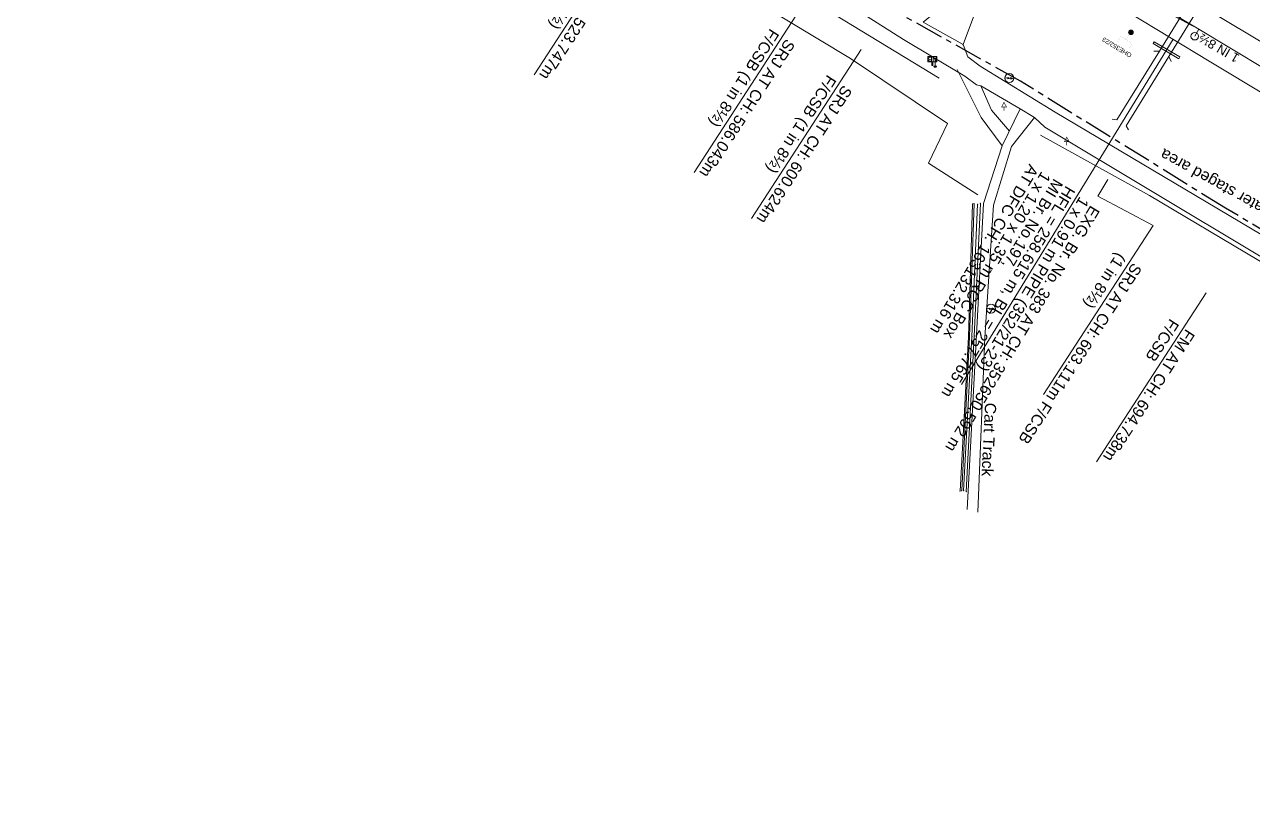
# Model space of a CAD drawing. Header units: metres. Extents: x 593168 to 611286, y 3401475 to 3412398.
# Drawn here: x 600156.6 to 600428.2, y 3407849.9 to 3408023.7 of the extents above; entities that cross this region are included whole.
import ezdxf
from ezdxf.enums import TextEntityAlignment as Align

# ---------------------------------------------------------------- set-up
doc = ezdxf.new("R2010")
doc.units = ezdxf.units.M
doc.header["$MEASUREMENT"] = 0
doc.linetypes.add('CENTER', pattern=[2, 1.25, -0.25, 0.25, -0.25])
for name, color, linetype, lineweight in [('BRIDGE DETAILS PLAN', 7, 'Continuous', 0), ('CANAL BOTTOM', 5, 'Continuous', 0), ('CANAL TOP', 5, 'Continuous', 0), ('Cart Track', 34, 'Continuous', 0), ('Compound Wall', 251, 'Continuous', 0), ("DORAHA STN. SRJ's", 251, 'Continuous', 0), ('Electric Pole', 251, 'Continuous', 0), ('Exg track', 7, 'Continuous', 0), ('Existing IR Track', 143, 'Continuous', 0), ('Fence', 251, 'F-LINE', 0), ('Lamp_Post', 251, 'Continuous', 0), ('Name Board', 251, 'Continuous', 0), ('OHE MAST', 8, 'Continuous', 0), ('OHE MAST TEXT', 8, 'Continuous', 0), ('Pavers', 7, 'Continuous', 0), ('PROPOSED DFCC TRACK', 1, 'Continuous', 0), ('Retaining Wall', 251, 'Continuous', 0), ('Sign Board', 251, 'Continuous', 0), ('Subroad Edge', 34, 'Continuous', 0), ('Water Logged Area', 5, 'Continuous', 0)]:
    doc.layers.add(name, color=color, linetype=linetype, lineweight=lineweight)
doc.layers.add('Existing Railway Boundary', color=7, linetype='CENTER')
doc.styles.add('NB', font='swissbo.ttf', dxfattribs={"height": 1.5})
doc.styles.get("Standard").update_dxf_attribs({"font": 'arial.ttf'})
doc.styles.add('Style-Arial', font='arial.ttf')
doc.linetypes.add('F-LINE', pattern='A,0.6,["X",Standard,S=0.3,R=0,X=0,Y=-0.15],0.1', length=0.7)

# ---------------------------------------------------------------- blocks, each defined once
blk = doc.blocks.new('EP')
blk.add_hatch(color=8).paths.add_polyline_path([(-0.21, -0.05), (-0.21, 0.16), (-0.93, -0.01), (-0.31, 0.07), (-0.31, -0.19), (0.31, 0), (0.31, -0.24), (0.94, -0.01), (0.41, -0.1), (0.43, 0.15)])
at = {"color": 8}
for p, q in [((-0.93, -0.01), (-0.21, 0.16)), ((-0.31, 0.07), (-0.93, -0.01)), ((-0.31, -0.19), (-0.31, 0.07)), ((0.31, 0), (-0.31, -0.19)), ((-0.21, 0.16), (-0.21, -0.05)), ((-0.21, -0.05), (0.43, 0.15)), ((0.31, -0.24), (0.31, 0)), ((0.43, 0.15), (0.41, -0.1)), ((0.94, -0.01), (0.31, -0.24)), ((0.41, -0.1), (0.94, -0.01))]:
    blk.add_line(p, q, dxfattribs=at)
blk.add_circle((0, 0), 1, dxfattribs=at)
blk = doc.blocks.new('LP')
for points in [[(0, 0), (0, 1.5)], [(0.25, 1.35), (0.44, 1.35)]]:
    blk.add_lwpolyline(points)
for centre, radius, start, end in [((0.07, 0.99), 0.519, 57.6425, 97.3165), ((0.34, 1.33), 0.094, 11.7012, 168.0476)]:
    blk.add_arc(centre, radius, start, end)
at = {"extrusion": (0, 0, -1)}
blk.add_ellipse((0, 0.01), major_axis=(0.308, 0), ratio=0.400495, dxfattribs=at)
blk.add_ellipse((0.35, 1.36), major_axis=(0.0017, 0.0438), ratio=0.461056, start_param=1.74022, end_param=4.575836)
blk = doc.blocks.new('NB')
for p, q in [((-0.98, 0.82), (-0.98, 1.98)), ((-0.98, 1.98), (0.98, 1.98)), ((-0.98, 0.82), (0.98, 0.82)), ((-0.13, 0.82), (-0.13, 0)), ((-0.13, 0), (0.13, 0)), ((0.13, 0.82), (0.13, 0)), ((0.98, 1.98), (0.98, 0.82))]:
    blk.add_line(p, q)
at = {"style": 'NB', "width": 1.025371}
blk.add_text('NB', height=0.988, rotation=180, dxfattribs=at).set_placement((0, 1.39), align=Align.MIDDLE)
blk = doc.blocks.new('TSB')
at = {"const_width": 0.132}
blk.add_lwpolyline([(-0.51, 0.84), (0.54, 0.84), (0, 1.85)], close=True, dxfattribs=at)
at = {"const_width": 0.142}
blk.add_lwpolyline([(0, 0.84), (0, 0)], dxfattribs=at)
blk = doc.blocks.new('OHE MAST')
h = blk.add_hatch(color=256)
h.dxf.hatch_style = 1
edge = h.paths.add_edge_path()
edge.add_arc((0, 0), 0.514, 0, 360)
at = {"const_width": 0.01}
for points in [[(1.5, 3.5), (1.5, 2), (-1.5, 2), (-1.5, 3.5)], [(0, 2), (0, 0)]]:
    blk.add_lwpolyline(points, dxfattribs=at)
blk.add_circle((0, 0), 0.514)

msp = doc.modelspace()

# ---------------------------------------------------------------- linework, layer by layer
at = {"layer": 'BRIDGE DETAILS PLAN', "lineweight": 13, "flags": 128}
msp.add_lwpolyline([(600410.6355, 3408020.4903), (600363.8343, 3407944.092)], dxfattribs=at)
at = {"layer": 'CANAL BOTTOM'}
for points in [[(600366.6165, 3407984.1192, 257.6986), (600365.5698, 3407954.6477, 257.7866), (600363.9004, 3407920.6415, 257.7886)], [(600364.3038, 3407920.6054, 257.8056), (600366.1234, 3407954.7203, 257.8315), (600367.379, 3407984.0085, 257.7496)]]:
    msp.add_polyline3d(points, dxfattribs=at)
for p in [(600366.616, 3407984.119, 257.699), (600367.379, 3407984.008, 257.75), (600365.57, 3407954.648, 257.787), (600366.123, 3407954.72, 257.832), (600363.9, 3407920.642, 257.789), (600364.304, 3407920.605, 257.806)]:
    msp.add_point(p, dxfattribs=at)
at = {"layer": 'CANAL TOP'}
for points in [[(600363.5379, 3407920.5244, 257.9685), (600365.3824, 3407954.6709, 257.8925), (600366.2933, 3407984.0569, 257.8196)], [(600368.0329, 3407984.1627, 257.9075), (600366.6482, 3407954.8066, 258.1095), (600364.8847, 3407920.3768, 258.0955)]]:
    msp.add_polyline3d(points, dxfattribs=at)
for p in [(600366.293, 3407984.057, 257.82), (600368.033, 3407984.163, 257.908), (600365.382, 3407954.671, 257.893), (600366.648, 3407954.807, 258.109), (600363.538, 3407920.524, 257.969), (600364.885, 3407920.377, 258.095)]:
    msp.add_point(p, dxfattribs=at)
at = {"layer": 'Cart Track'}
for points in [[(600362.8678, 3408013.7808, 258.8493), (600368.1959, 3408003.1945, 258.3454), (600372.8497, 3407996.8887, 258.1305)], [(600368.1322, 3408010.1907, 258.6703), (600370.4789, 3408004.7802, 258.3184), (600374.4257, 3408000.1439, 258.247)], [(600365.117, 3407916.4831, 258.2612), (600368.6914, 3407984.1434, 258.0415), (600372.8497, 3407996.8887, 258.1305), (600376.839, 3408005.1285, 258.4254)], [(600379.9792, 3408003.1788, 258.3214), (600374.9229, 3407996.787, 258.0705), (600370.8852, 3407983.8087, 258.0925), (600369.0104, 3407954.5399, 258.1285), (600367.4823, 3407915.8762, 258.2639)]]:
    msp.add_polyline3d(points, dxfattribs=at)
at = {"layer": 'Compound Wall'}
msp.add_polyline3d([(600358.8757, 3408011.91, 258.5823), (600292.1717, 3408052.5005, 258.7013), (600288.5493, 3408046.6324, 258.5803)], dxfattribs=at)
at = {"layer": "DORAHA STN. SRJ's", "color": 88, "lineweight": 13, "flags": 128}
msp.add_lwpolyline([(600291.2343, 3408046.4492), (600269.2893, 3408012.651)], dxfattribs=at)
at = {"layer": "DORAHA STN. SRJ's", "lineweight": 13, "flags": 128}
for points in [[(600328.9714, 3408028.4106), (600304.7011, 3407991.0312)], [(600341.6213, 3408018.2034), (600317.3511, 3407980.824)], [(600396.1869, 3407989.466), (600394.0015, 3407985.7693), (600406.2488, 3407979.3095), (600381.9785, 3407941.9302)], [(600417.9535, 3407964.369), (600393.6833, 3407926.9896)]]:
    msp.add_lwpolyline(points, dxfattribs=at)
at = {"layer": 'Exg track'}
msp.add_line((600416.3602, 3408022.722), (600415.4355, 3408021.1676), dxfattribs=at)
msp.add_circle((600415.4355, 3408021.1676), 0.8325, dxfattribs=at)
at = {"layer": 'Existing IR Track', "flags": 128}
for points in [[(600449.876, 3408008.1096), (600405.9148, 3408034.4547), (600386.1871, 3408046.2245), (600384.4007, 3408047.2822), (600381.721, 3408048.9093), (600369.5231, 3408056.2142), (600336.6831, 3408075.8974), (600306.7731, 3408093.7247), (600269.3995, 3408116.1115), (600252.0912, 3408126.4643), (600244.6327, 3408130.9545), (600241.6537, 3408132.7404), (600227.1768, 3408141.396), (600213.5676, 3408149.5387), (600205.1492, 3408154.5418), (600187.891, 3408164.8784), (600169.667, 3408175.8), (600151.0932, 3408186.9463)], [(600431.5421, 3408013.6074), (600423.195, 3408018.6108), (600416.3602, 3408022.722), (600403.4873, 3408030.4193), (600396.7889, 3408034.4358), (600395.0423, 3408035.5148), (600392.6481, 3408036.9143), (600380.7522, 3408044.0006), (600366.9022, 3408052.3263), (600356.9694, 3408058.2514), (600334.0791, 3408071.906), (600318.8288, 3408081.0369), (600304.4621, 3408089.6387), (600266.8478, 3408112.1006), (600249.804, 3408122.3248), (600224.9315, 3408137.2283), (600201.3454, 3408151.3135), (600185.3382, 3408160.9522), (600167.2562, 3408171.7703), (600148.7404, 3408182.8809)], [(600445.2525, 3407999.6059), (600418.6536, 3408015.662), (600401.0613, 3408026.2556), (600389.4253, 3408033.2278), (600385.2919, 3408035.7044), (600382.561, 3408037.325), (600378.1699, 3408039.9645), (600354.4384, 3408054.2445), (600347.799, 3408058.2396), (600331.6756, 3408067.9101), (600319.0292, 3408075.4303), (600316.9293, 3408076.69), (600313.9662, 3408078.4679), (600302.3371, 3408085.415), (600264.3052, 3408108.16), (600248.8538, 3408117.3795), (600222.5644, 3408133.1336), (600198.9316, 3408147.2842), (600182.9646, 3408156.7963), (600164.7697, 3408167.705), (600146.296, 3408178.7896)], [(600416.3602, 3408022.722), (600403.0909, 3408029.841), (600396.1119, 3408033.1811), (600391.5346, 3408035.2348), (600387.8383, 3408036.8658), (600383.1386, 3408038.9696), (600380.7291, 3408040.0777), (600360.2921, 3408050.7221)]]:
    msp.add_lwpolyline(points, dxfattribs=at)
at = {"layer": 'Existing Railway Boundary', "ltscale": 5}
msp.add_lwpolyline([(601317.2433, 3407450.7097), (601224.899, 3407507.0908), (601103.8361, 3407576.9037), (601076.3041, 3407593.1922), (601027.0445, 3407622.1279), (600800.8989, 3407757.7565), (600729.53, 3407800.2216), (600590.7896, 3407882.7312), (600531.0891, 3407918.878), (600526.2178, 3407921.6024), (600502.3694, 3407935.4788), (600422.2553, 3407983.1065), (600376.8527, 3408011.2163), (600345.4847, 3408028.7629), (600315.7213, 3408046.6622), (600129.9447, 3408159.317), (599995.7813, 3408208.5798), (599954.336, 3408225.7264), (599945.3157, 3408214.7803), (599936.2222, 3408204.7154)], dxfattribs=at)
at = {"layer": 'Fence'}
for points in [[(600367.4445, 3407986.0539), (600356.5354, 3407993.0441), (600360.7124, 3408001.8631), (600339.3094, 3408016.2496), (600288.6975, 3408046.7562)], [(600744.131, 3407784.494), (600708.9321, 3407805.2243), (600675.3063, 3407825.3436), (600637.1202, 3407847.6194), (600592.9604, 3407874.1774), (600572.393, 3407885.9944), (600509.4416, 3407924.2791), (600487.7753, 3407937.0803), (600465.4538, 3407949.9255), (600444.2684, 3407962.6281), (600429.2318, 3407971.786), (600405.4027, 3407985.9302), (600381.3379, 3407999.2411)]]:
    msp.add_lwpolyline(points, dxfattribs=at)
at = {"layer": 'Pavers'}
msp.add_polyline3d([(600371.2968, 3408035.4995, 259.808), (600367.1847, 3408027.2262, 259.1912), (600364.2099, 3408019.3109, 259.0302), (600355.3304, 3408024.2534, 258.9102), (600362.1215, 3408029.8689, 259.1482), (600367.6792, 3408039.4141, 259.795), (600366.2657, 3408040.1587, 259.9359), (600372.8273, 3408053.1891, 259.605), (600379.1095, 3408060.0584, 259.2451), (600379.9313, 3408059.4183, 259.1712), (600383.9529, 3408054.3243, 259.3431)], close=True, dxfattribs=at)
msp.add_point((600364.197, 3408019.308, 259.03), dxfattribs=at)
at = {"layer": 'PROPOSED DFCC TRACK', "color": 7, "linetype": 'Continuous', "flags": 128}
for points, elevation in [([(600406.389, 3408017.8451), (600407.6251, 3408017.8288), (600415.3179, 3408030.3816), (600414.7391, 3408031.2606)], 259.6035), ([(600410.2461, 3408015.5757), (600409.6704, 3408016.6697), (600417.3632, 3408029.2224), (600418.4092, 3408029.1057)], 259.6045)]:
    msp.add_lwpolyline(points, dxfattribs=dict(at, elevation=elevation))
at = {"layer": 'PROPOSED DFCC TRACK', "linetype": 'Continuous', "flags": 128}
for points, elevation in [([(600407.6251, 3408017.8288), (600398.1788, 3408002.6493), (600397.1348, 3408002.783)], 259.6035), ([(600409.6704, 3408016.6697), (600400.2351, 3408001.3633), (600400.8122, 3408000.4831)], 259.6045)]:
    msp.add_lwpolyline(points, dxfattribs=dict(at, elevation=elevation))
at = {"layer": 'Retaining Wall'}
msp.add_polyline3d([(600412.114, 3408016.5759, 259.607), (600406.4322, 3408019.9387, 259.6), (600406.2094, 3408019.5179, 259.604), (600411.8912, 3408016.1551, 259.604)], close=True, dxfattribs=at)
at = {"layer": 'Subroad Edge'}
for points in [[(600674.5898, 3407826.7213, 258.1395), (600603.492, 3407868.7656, 258.0835), (600565.6214, 3407890.6802, 258.0845), (600532.7257, 3407910.4057, 258.0955), (600488.0185, 3407937.4354, 258.0575), (600445.2705, 3407963.0509, 258.1085), (600429.7554, 3407972.5738, 258.1305), (600382.2869, 3408001.0583, 258.2724), (600379.9792, 3408003.1788, 258.3214), (600376.839, 3408005.1285, 258.4254), (600368.1322, 3408010.1907, 258.6703), (600367.1834, 3408010.3897, 258.7263), (600364.5416, 3408012.3183, 258.7963), (600351.0258, 3408020.4237, 258.8263), (600342.985, 3408025.5583, 258.5763), (600305.3909, 3408048.1333, 258.1155), (600283.6828, 3408061.3142, 258.0565), (600228.2712, 3408095.2583, 258.1585), (600206.7717, 3408108.4121, 258.0635), (600156.8294, 3408136.471, 258.2984), (600132.8452, 3408149.871, 258.4484), (600096.3159, 3408166.3305, 258.5343), (600086.6197, 3408170.2176, 258.5843), (600083.6553, 3408174.315, 258.6743)], [(600364.2099, 3408019.3109, 259.0302), (600365.2057, 3408016.6339, 258.9212), (600367.9563, 3408014.5102, 258.7963), (600384.5207, 3408004.3981, 258.3054), (600432.4556, 3407975.9142, 258.1555), (600468.5001, 3407954.3782, 258.0385), (600490.4942, 3407941.5282, 258.0315), (600511.7307, 3407928.8501, 257.9865), (600535.3557, 3407914.6012, 258.0545), (600568.19, 3407894.4473, 258.0475), (600594.8102, 3407878.7272, 258.0795), (600605.4856, 3407872.476, 257.9815), (600639.5062, 3407851.9306, 258.0725)]]:
    msp.add_polyline3d(points, dxfattribs=at)

# ---------------------------------------------------------------- block references
at = {"layer": 'Electric Pole', "xscale": 0.9997078269552191, "yscale": 0.9997078269552191, "zscale": 0.9997078269552191}
for p in [(600374.4259, 3408011.8956, 259.5141), (600370.3421, 3407960.865, 260.0099)]:
    msp.add_blockref('EP', p, dxfattribs=at)
at = {"layer": 'Lamp_Post', "xscale": 0.9997078269552191, "yscale": 0.9997078269552191, "zscale": 0.9997078269552191}
msp.add_blockref('LP', (600358.0019, 3408014.4298, 260.4348), dxfattribs=at)
at = {"layer": 'Name Board', "xscale": 0.9997078269552191, "yscale": 0.9997078269552191, "zscale": 0.9997078269552191}
msp.add_blockref('NB', (600357.3831, 3408014.6838, 259.9619), dxfattribs=at)
at = {"layer": 'OHE MAST', "rotation": 149.0208306544456}
msp.add_blockref('OHE MAST', (600401.3119, 3408022.0257), dxfattribs=at)
at = {"layer": 'Sign Board', "xscale": 0.9997078269552191, "yscale": 0.9997078269552191, "zscale": 0.9997078269552191}
for p in [(600373.2402, 3408004.6791, 259.817), (600387.1173, 3407996.9992, 258.0805)]:
    msp.add_blockref('TSB', p, dxfattribs=at)

# ---------------------------------------------------------------- texts
at = {"layer": 'BRIDGE DETAILS PLAN', "color": 10, "style": 'Style-Arial'}
for s, p in [('AT DFC CH: 163132.316 m ', (600378.8722, 3407993.023)), ('1 x 1.20 x 1.35 m RCC Box', (600381.5748, 3407991.438)), ('MI Br. No.197,', (600384.2774, 3407989.8529))]:
    msp.add_text(s, height=2.5, rotation=239, dxfattribs=at).set_placement(p)
at = {"layer": 'BRIDGE DETAILS PLAN', "style": 'Style-Arial'}
for s, p in [('HFL = 258.615 m, BL = 257.765 m ', (600386.98, 3407988.2679)), ('EXG. Br. No. 383 AT CH: 352650.592 m', (600392.4175, 3407983.9056)), ('1 x 0.91 m PIPE (352/21-23)', (600390.0232, 3407985.8521))]:
    msp.add_text(s, height=2.5, rotation=239, dxfattribs=at).set_placement(p)
at = {"layer": 'Cart Track'}
msp.add_text('Cart Track', height=2.5, rotation=267.243521, dxfattribs=at).set_placement((600369.0467, 3407940.1282, 156.3202))
at = {"layer": "DORAHA STN. SRJ's", "lineweight": 13, "char_height": 2.5, "attachment_point": 4, "rotation": 237.004561, "line_spacing_factor": 0.648, "style": 'Style-Arial'}
for s, insert, width in [('\\pxsm1;{\\C88;SRJ AT CH: 523.747m F/CSB (1 in 8½)}', (600288.6168, 3408043.0298), 41.835959), ('\\pxsm1;SRJ AT CH: 586.043m F/CSB (1 in 8½)', (600324.0286, 3408021.4099), 39.524596), ('\\pxsm1;SRJ AT CH: 600.624m F/CSB (1 in 8½)', (600336.6785, 3408011.2027), 41.333473), ('\\pxsm1;SRJ AT CH: 663.111m F/CSB (1 in 8½)', (600400.7715, 3407971.8676), 48.267487), ('\\pxsm1;FM AT CH: 694.738m F/CSB', (600412.7985, 3407957.0415), 39.370982)]:
    msp.add_mtext(s, dxfattribs=dict(at, insert=insert, width=width))
at = {"layer": 'Exg track'}
msp.add_text('1 IN 8½', height=2, rotation=149.797857, dxfattribs=at).set_placement((600425.5057, 3408016.9161))
at = {"layer": 'OHE MAST TEXT'}
msp.add_text('OHE352/23', height=1, rotation=149, dxfattribs=at).set_placement((600401.6121, 3408017.2311, 263.418))
at = {"layer": 'Water Logged Area'}
msp.add_text('waste water staged area', height=2.5, rotation=151.044359, dxfattribs=at).set_placement((600441.9429, 3407977.9532))

doc.saveas('drawing.dxf')
